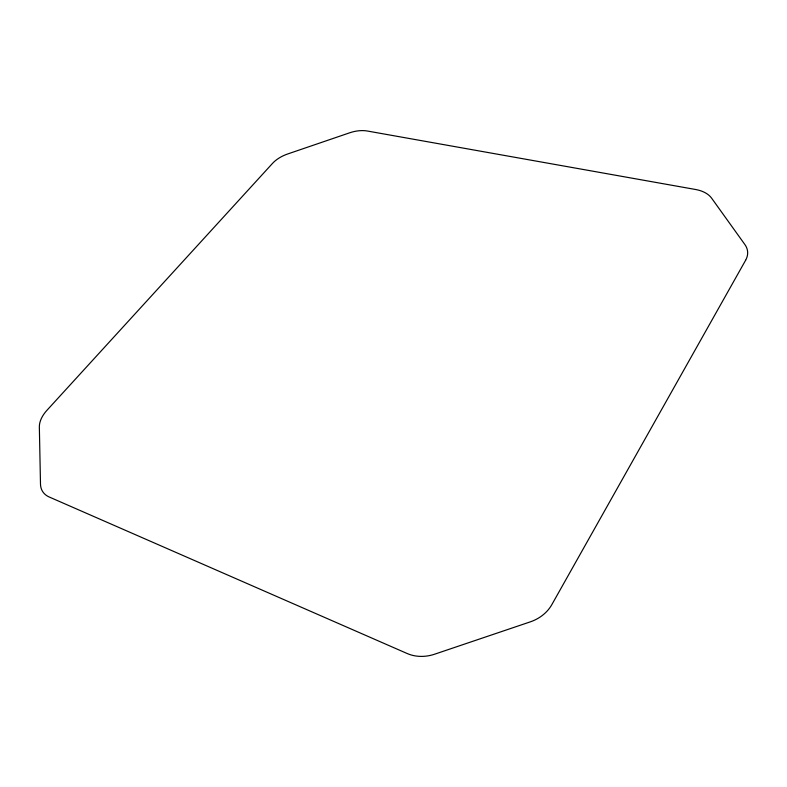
<?xml version="1.0" encoding="UTF-8"?>
<svg xmlns="http://www.w3.org/2000/svg" width="787" height="787" viewBox="0 0 787 787"><rect width="100%" height="100%" fill="white"/><g stroke="black" fill="none" stroke-linecap="round" stroke-linejoin="round"><path stroke-width="1.18" d="M745.614 260.271L551.844 604.613A36.566 31.047 -14.6 0 1 530.281 621.868L434.65 654.194A36.556 30.988 -24.7 0 1 407.184 653.525L49.217 497A31.087 20.255 -32.7 0 1 40.491 484.064L39.35 427.075A29.522 18.554 -30.9 0 1 46.895 410.361L272.499 163.411A24.564 14.058 -20.1 0 1 287.629 153.996L349.664 132.806A24.584 14.068 -18.2 0 1 367.332 131.016L695.57 189.49A29.66 18.691 -7.4 0 1 711.655 198.216L744.886 244.55A31.224 20.423 -5.6 0 1 745.614 260.271"/></g></svg>
